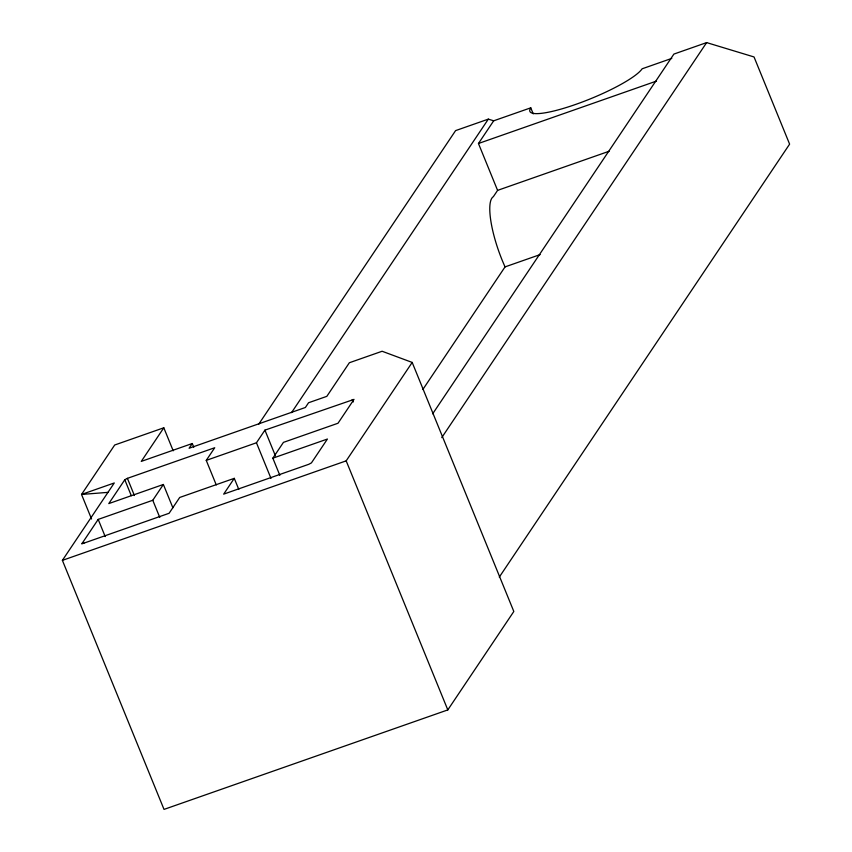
<?xml version="1.0" encoding="UTF-8"?>
<svg xmlns="http://www.w3.org/2000/svg" width="852" height="852" viewBox="0 0 852 852"><rect width="100%" height="100%" fill="white"/><g stroke="black" fill="none" stroke-linecap="round" stroke-linejoin="round"><path stroke-width="1.28" d="M193.787 447.193L192.286 443.509L189.112 448.248L305.378 407.49L308.552 402.751L326.827 396.35L349.363 362.739L382.111 351.258L412.187 362.43L513.82 611.48L447.811 709.908L164.021 809.4L62.388 560.36L114.274 482.967L81.536 494.448L91.547 518.985M172.881 507.781L163.371 484.468L152.774 500.273L98.193 519.4L81.781 543.895L169.101 513.277L179.697 497.472L234.268 478.345L238.784 489.389M216.259 484.916L206.248 460.378L214.725 447.737L127.395 478.345L124.797 479.751L108.79 503.596L163.371 484.468M173.201 450.793L163.808 427.789L141.272 461.401L192.286 443.509M258.667 424.296L455.596 130.612L488.334 119.131L493.681 120.814L530.764 107.831A61.078 11.236 -22.2 0 0 575.632 104.434A61.078 11.236 -22.2 0 0 642.12 68.799L671.791 58.394M206.248 460.378L256.452 442.774L264.929 430.132L354.006 399.386L338.01 423.242L283.439 442.369L272.842 458.174L279.85 475.352M234.268 478.345L223.671 494.139L308.818 464.287L311.427 462.892L327.413 439.036L272.842 458.174M291.522 412.645L488.334 119.131M422.848 389.492L505.055 266.889A52.781 13.675 70.7 0 1 493.351 196.684L497.589 190.369L478.462 143.498L493.681 120.814M62.388 560.36L346.178 460.857L412.187 362.43M432.678 413.806L673.9 54.081L706.638 42.6L754.031 56.956L789.612 144.148L499.293 577.102M441.751 437.63L706.638 42.6M478.462 143.498L656.498 81.078M497.589 190.369L609.18 151.241M505.055 266.889L540.157 254.588M163.808 427.789L114.69 445.01L81.536 494.448L107.98 492.36M82.197 543.256L83.965 543.118M530.764 107.831L533.224 113.849M352.249 399.513L353.25 401.974M346.178 460.857L447.811 709.908M264.929 430.132L275.452 455.905M256.452 442.774L270.979 478.366M152.774 500.273L159.782 517.441M127.395 478.345L134.403 495.523M124.797 479.751L131.304 495.694M98.193 519.4L105.201 536.579"/></g></svg>
